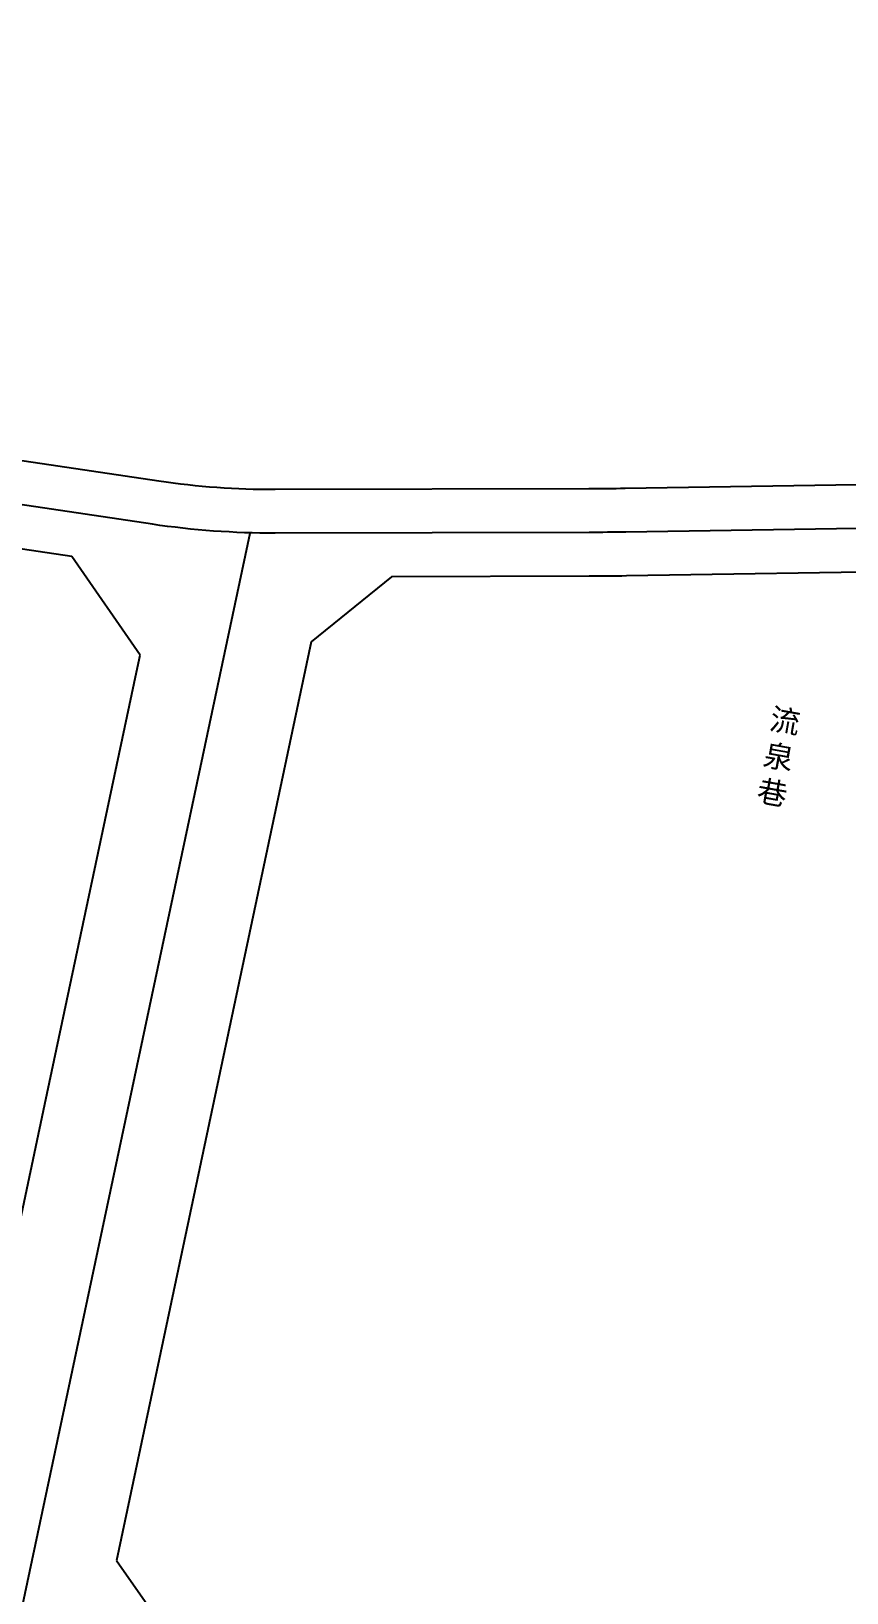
# Model space of a CAD drawing. Extents: x 529262 to 576451, y 2694391 to 2717535.
# Drawn here: x 564268.9 to 564417.5, y 2710702.9 to 2710987.6 of the extents above; entities that cross this region are included whole.
import ezdxf
from ezdxf.xclip import XClip

# ---------------------------------------------------------------- set-up
doc = ezdxf.new("R2010")
doc.units = 0
doc.header["$XCLIPFRAME"] = 0
for name, color, linetype in [('PP-COM', 7, 'Continuous'), ('RD-中线', 40, 'Continuous'), ('RD-红线', 7, 'Continuous'), ('RD-路名', 7, 'Continuous')]:
    doc.layers.add(name, color=color, linetype=linetype)
doc.styles.add('黑体', font='simhei.ttf')

# ---------------------------------------------------------------- blocks, each defined once
blk = doc.blocks.new('A$C19FD0107')
at = {"layer": 'RD-中线', "color": 8, "linetype": 'Continuous'}
blk.add_lwpolyline([(-6424.8, 16508.78), (-6620.75, 16505.68, -0.003351), (-6627.45, 16505.62), (-6684.65, 16505.48, -0.037492), (-6707.06, 16507.11), (-6911.72, 16537.51, 0.005793), (-6923.17, 16539.07), (-7079.01, 16558.54, 0.02296), (-7088.16, 16559.26), (-7110.5, 16559.99, 0.014678), (-7122.24, 16560.02), (-7165.85, 16558.88, -0.054354), (-7198.26, 16561.55), (-7204.64, 16562.79, -0.040941), (-7228.26, 16569.39), (-7293.69, 16593.62, -0.100519), (-7334.28, 16618.79), (-7334.11, 16618.63, 0.047686), (-7352.15, 16632.63), (-7374.57, 16646.83, 0.049953)], format="xyb", dxfattribs=at)
at = {"layer": 'RD-中线', "color": 8, "linetype": 'Continuous', "flags": 128}
blk.add_lwpolyline([(-6832.92, 15835.55), (-6741.2, 16264.11, -0.004965), (-6740.55, 16267.02), (-6733.24, 16298.13, 0.005421), (-6732.53, 16301.31), (-6689.22, 16505.47)], format="xyb", dxfattribs=at)
at = {"layer": 'RD-红线', "color": 8, "linetype": 'Continuous'}
for points in [[(-7301.68, 16605.11), (-7225.48, 16576.9, 0.040941), (-7203.12, 16570.64), (-7196.74, 16569.41, 0.054354), (-7166.06, 16566.88), (-7122.45, 16568.02, -0.014678), (-7110.24, 16567.98), (-7087.9, 16567.26, -0.02296), (-7078.02, 16566.48), (-6922.18, 16547.01, -0.005793), (-6910.54, 16545.42), (-6705.88, 16515.02, 0.037492), (-6684.67, 16513.48), (-6627.47, 16513.62, 0.003351), (-6620.88, 16513.68), (-6424.92, 16516.78)], [(-6709.27, 16483.25), (-6721.74, 16501.2, 0.43236)]]:
    blk.add_lwpolyline(points, format="xyb", dxfattribs=at)
at = {"layer": 'RD-红线', "color": 8}
for points in [[(-6721.74, 16501.2), (-6912.89, 16529.59, 0.005793), (-6924.17, 16531.14), (-7080, 16550.6, 0.02296), (-7088.42, 16551.27), (-7110.76, 16551.99, 0.014678), (-7122.03, 16552.03), (-7165.64, 16550.88, -0.054354), (-7199.78, 16553.7), (-7206.16, 16554.93, -0.040941), (-7231.03, 16561.89), (-7291.93, 16584.44)], [(-6663.46, 16497.53), (-6678.09, 16485.64, 0.353552)], [(-6565.86, 16498.55), (-6620.62, 16497.68, -0.003351), (-6627.43, 16497.62), (-6663.46, 16497.53)], [(-6713.61, 16318.19), (-6696.89, 16294.25, 0.433868)]]:
    blk.add_lwpolyline(points, format="xyb", dxfattribs=at)
blk.add_lwpolyline([(-6678.09, 16485.64), (-6713.61, 16318.19)], dxfattribs=at)
at = {"layer": 'RD-红线', "color": 8, "linetype": 'Continuous', "flags": 128}
for points in [[(-6726.64, 16401.37), (-6709.93, 16480.13), (-6709.27, 16483.25)], [(-6737.02, 16352.41), (-6726.64, 16401.37)]]:
    blk.add_lwpolyline(points, dxfattribs=at)

msp = doc.modelspace()

# ---------------------------------------------------------------- block references
at = {"layer": 'PP-COM'}
ref = msp.add_blockref('A$C19FD0107', (570997.993, 2694390.603), dxfattribs=at)
XClip(ref).set_block_clipping_path([(-9366.4383134884, 14428.6043910822), (-3328.4480743363, 17452.7484863754)])

# ---------------------------------------------------------------- texts
at = {"layer": 'RD-路名', "color": 7, "linetype": 'Continuous', "insert": (564403.952, 2710864.332), "char_height": 4, "width": 50.99419, "attachment_point": 1, "rotation": 349.923, "style": '黑体'}
msp.add_mtext('流\\P泉\\P巷', dxfattribs=at)

doc.saveas('drawing.dxf')
